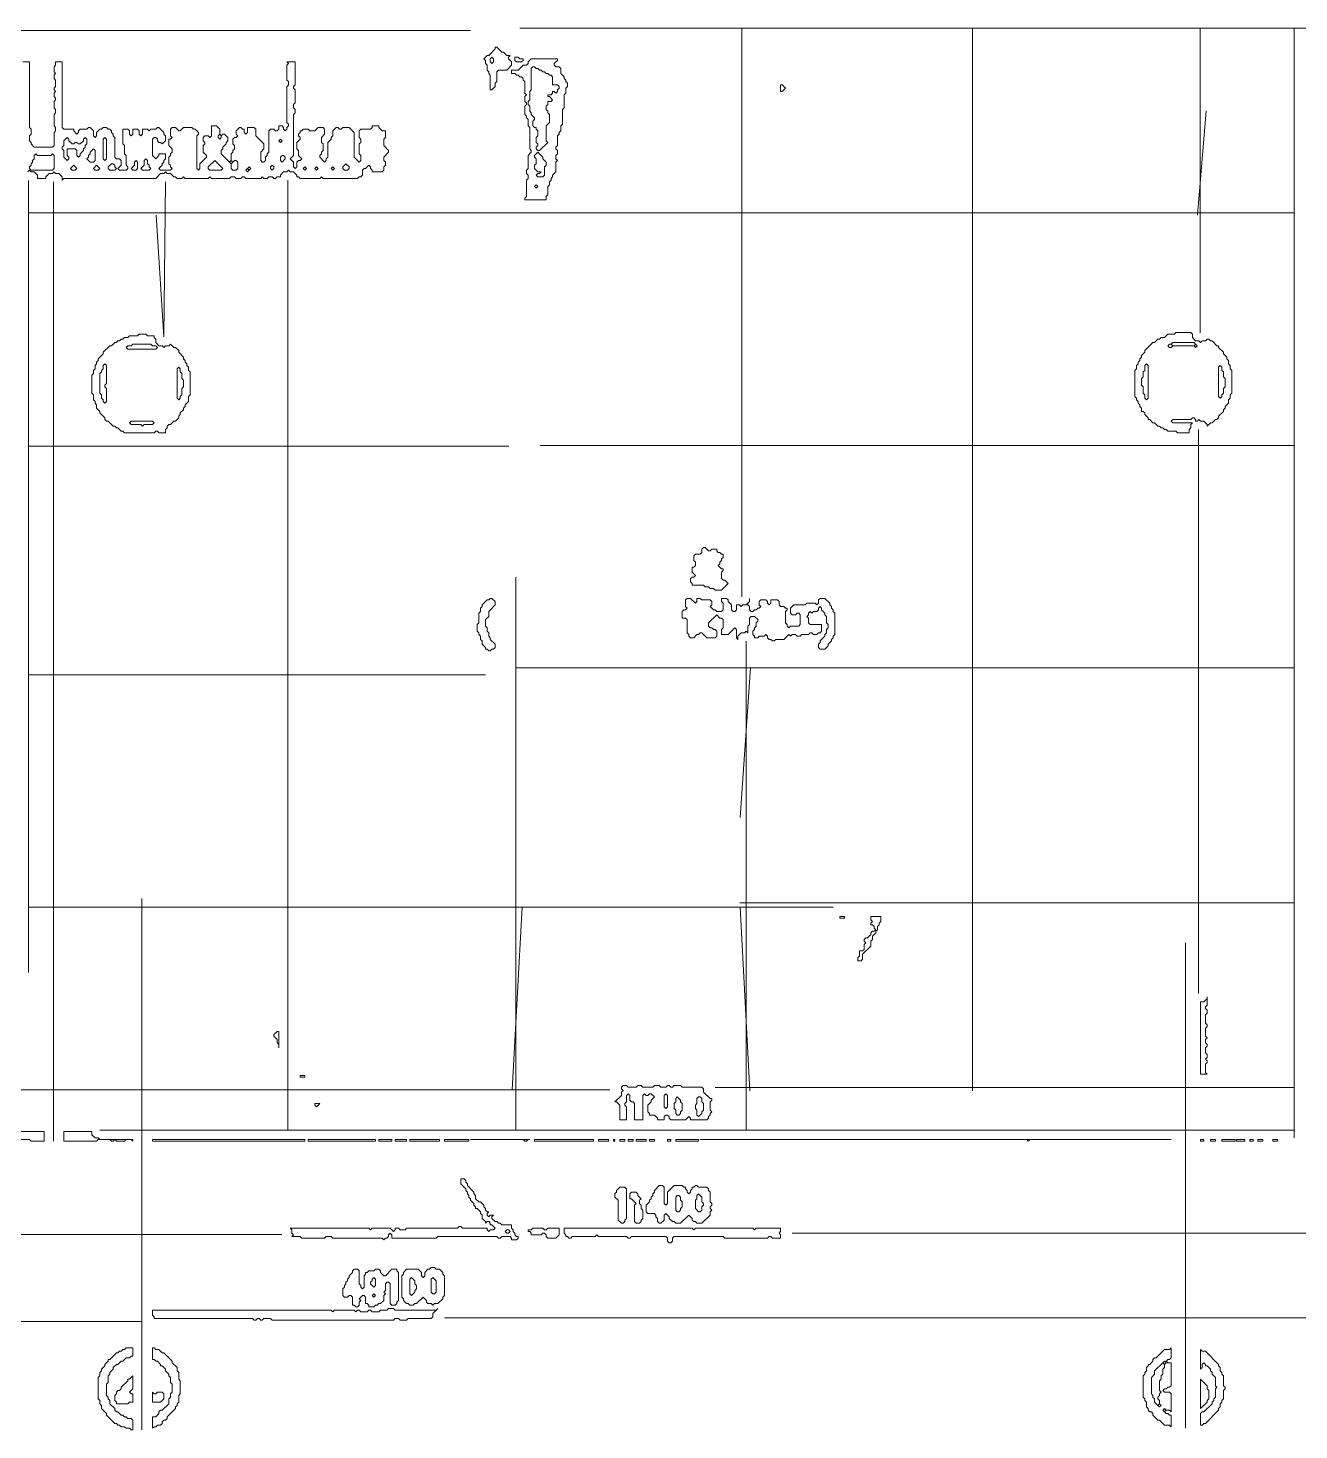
# Model space of a CAD drawing. Header units: millimetres. Extents: x 4 to 412, y 4 to 290.
# Drawn here: x 182.3 to 250.2, y 52.3 to 127.1 of the extents above; entities that cross this region are included whole.
import ezdxf

# ---------------------------------------------------------------- set-up
doc = ezdxf.new("R2010")
doc.units = ezdxf.units.MM
doc.layers.add('TRACE_STRAIGHT', color=5, linetype='Continuous', lineweight=0)
doc.layers.add('TRACE_TEXT_SYMBOL', color=6, linetype='Continuous', lineweight=0)

msp = doc.modelspace()

# ---------------------------------------------------------------- linework, layer by layer
at = {"layer": 'TRACE_STRAIGHT', "color": 5}
for p, q in [((155.357, 127.005), (205.975, 127.005)), ((208.596, 127.131), (272.794, 127.131)), ((220.46, 127.131), (220.46, 96.769)), ((232.763, 127.131), (232.763, 70.386)), ((244.925, 127.131), (244.925, 110.849)), ((249.935, 127.131), (249.935, 67.87)), ((244.788, 117.138), (245.253, 122.719)), ((196.22, 119.013), (196.22, 68.288)), ((182.374, 118.986), (182.374, 76.713)), ((183.702, 118.926), (183.702, 67.695)), ((189.603, 110.65), (189.681, 118.925)), ((182.374, 117.266), (249.935, 117.266)), ((189.189, 117.138), (189.603, 110.65)), ((244.827, 105.702), (244.827, 75.577)), ((182.374, 104.811), (208.011, 104.811)), ((209.687, 104.848), (249.935, 104.848)), ((208.386, 97.821), (208.386, 68.288)), ((220.694, 94.403), (220.694, 68.288)), ((208.386, 92.966), (249.935, 92.966)), ((220.369, 84.979), (220.92, 92.966)), ((182.374, 92.603), (206.763, 92.603)), ((182.36, 80.194), (225.327, 80.194)), ((188.418, 80.656), (188.418, 52.282)), ((208.185, 70.437), (208.723, 80.194)), ((220.353, 80.423), (249.935, 80.423)), ((220.365, 80.194), (220.877, 70.386)), ((244.15, 78.292), (244.15, 52.37)), ((181.191, 70.437), (213.413, 70.437)), ((219.023, 70.573), (249.935, 70.573)), ((186.183, 68.288), (249.935, 68.288)), ((148.263, 62.719), (195.893, 62.719)), ((223.14, 62.792), (295.796, 62.792)), ((81.231, 58.073), (188.418, 58.073)), ((204.574, 58.263), (322.711, 58.263))]:
    msp.add_line(p, q, dxfattribs=at)
at = {"layer": 'TRACE_TEXT_SYMBOL', "color": 6}
for points in [[(207.288, 126.107), (207.288, 126.019), (206.938, 125.669), (206.851, 125.669), (206.675, 125.494), (206.763, 125.406), (206.763, 125.231), (206.851, 125.144), (206.851, 124.881), (206.938, 124.793), (206.938, 124.706), (207.026, 124.618), (207.026, 123.83), (207.113, 123.83), (207.288, 124.005), (207.288, 124.18), (207.376, 124.268), (207.376, 124.793), (207.464, 124.881), (207.901, 124.881), (208.164, 125.144), (208.164, 125.319), (207.989, 125.494), (207.989, 125.582), (208.077, 125.669), (207.901, 125.669), (207.726, 125.844), (207.639, 125.844), (207.376, 126.107)], [(207.026, 125.494), (207.113, 125.582), (207.201, 125.494), (207.201, 125.319), (207.113, 125.231), (207.026, 125.319)], [(208.339, 125.582), (208.339, 125.406), (208.427, 125.319), (208.69, 125.319), (208.777, 125.406), (208.777, 125.494), (208.602, 125.494), (208.514, 125.582)], [(222.526, 124.093), (222.526, 123.743), (222.614, 123.743), (222.789, 123.918), (222.614, 124.093)], [(184.432, 121.29), (184.519, 121.203), (184.519, 121.115), (184.694, 120.94), (184.782, 120.94), (184.869, 121.028), (184.957, 121.028), (185.045, 120.94), (185.132, 120.94), (185.307, 121.115), (185.307, 121.203), (185.395, 121.29), (185.482, 121.203), (185.482, 120.94), (185.395, 120.853), (185.395, 120.765), (185.307, 120.677), (185.307, 120.59), (185.132, 120.415), (185.132, 120.327), (185.045, 120.24), (184.957, 120.327), (184.957, 120.59), (184.869, 120.677), (184.432, 120.677), (184.432, 120.327), (184.519, 120.24), (184.519, 120.152), (184.432, 120.064), (184.256, 120.24), (184.256, 120.59), (184.169, 120.677), (184.169, 120.765), (184.256, 120.853), (184.256, 121.115)], [(186.358, 121.203), (186.446, 121.29), (186.533, 121.203), (186.533, 120.152), (186.446, 120.064), (186.358, 120.152)], [(192.488, 121.378), (192.576, 121.466), (192.664, 121.378), (192.664, 121.29), (192.576, 121.203), (192.488, 121.29)], [(185.833, 120.677), (185.92, 120.59), (185.92, 120.064), (185.833, 119.977), (185.658, 119.977), (185.482, 120.152), (185.57, 120.24), (185.57, 120.327), (185.658, 120.415), (185.658, 120.502)], [(195.729, 121.115), (195.816, 121.203), (195.904, 121.115), (195.816, 121.028)], [(182.68, 120.327), (182.768, 120.415), (182.855, 120.327), (183.556, 120.327), (183.643, 120.415), (183.731, 120.327), (183.731, 119.627), (183.643, 119.539), (182.505, 119.539), (182.417, 119.627), (182.417, 119.714), (182.505, 119.802), (182.505, 119.889), (182.592, 119.977), (182.592, 120.064), (182.68, 120.152)], [(184.782, 119.802), (184.957, 119.627), (184.869, 119.539), (184.694, 119.539), (184.607, 119.627)], [(186.008, 119.802), (186.183, 119.627), (186.095, 119.539), (185.92, 119.539), (185.833, 119.627)], [(186.796, 119.889), (186.884, 119.889), (186.971, 119.802), (186.971, 119.714), (187.059, 119.627), (186.971, 119.539), (186.708, 119.539), (186.621, 119.627), (186.621, 119.714)], [(188.022, 119.977), (188.11, 120.064), (188.197, 119.977), (188.197, 119.627), (188.11, 119.539), (187.934, 119.539), (187.847, 119.627), (188.022, 119.802)], [(188.548, 120.064), (188.635, 120.152), (188.723, 120.064), (188.723, 119.889), (188.81, 119.802), (188.81, 119.714), (188.898, 119.627), (188.81, 119.539), (188.46, 119.539), (188.372, 119.627), (188.548, 119.802)], [(192.313, 120.064), (192.751, 119.627), (192.664, 119.539), (192.05, 119.539), (191.963, 119.627), (191.963, 119.714)], [(193.101, 119.977), (193.189, 120.064), (193.277, 119.977), (193.189, 119.889)], [(193.364, 120.064), (193.452, 120.064), (193.539, 119.977), (193.539, 119.627), (193.452, 119.539), (193.277, 119.539), (193.189, 119.627), (193.189, 119.889)], [(195.291, 119.714), (195.378, 119.802), (195.466, 119.714), (195.466, 119.627), (195.378, 119.539), (195.291, 119.627)], [(195.816, 120.24), (195.904, 120.327), (195.991, 120.327), (196.079, 120.24), (196.079, 120.152), (195.904, 119.977), (195.816, 120.064)], [(199.319, 119.889), (199.494, 119.714), (199.494, 119.627), (199.407, 119.539), (199.232, 119.539), (199.144, 119.627), (199.144, 119.714)], [(209.565, 120.502), (209.828, 120.24), (209.828, 120.152), (210.003, 119.977), (210.003, 119.802), (209.916, 119.714), (209.916, 119.276), (209.828, 119.189), (209.565, 119.189), (209.478, 119.276), (209.565, 119.364), (209.653, 119.364), (209.74, 119.451), (209.565, 119.451), (209.39, 119.627), (209.39, 119.802), (209.478, 119.889), (209.478, 120.152), (209.39, 120.24), (209.39, 120.327)], [(193.977, 119.539), (194.065, 119.627), (194.152, 119.539), (194.065, 119.451)], [(194.065, 119.627), (194.152, 119.714), (194.24, 119.627), (194.152, 119.539)], [(197.042, 119.627), (197.13, 119.714), (197.217, 119.627), (197.13, 119.539)], [(197.655, 119.627), (197.743, 119.714), (197.83, 119.627), (197.743, 119.539)], [(198.531, 119.627), (198.619, 119.714), (198.706, 119.627), (198.619, 119.539)], [(209.39, 118.663), (209.478, 118.751), (209.565, 118.663), (209.478, 118.576)], [(187.847, 110.168), (187.934, 110.256), (188.898, 110.256), (188.985, 110.168), (189.161, 110.168), (189.248, 110.081), (189.161, 109.993), (187.672, 109.993), (187.584, 110.081), (187.672, 110.168)], [(243.194, 110.168), (243.281, 110.256), (243.369, 110.256), (243.457, 110.168), (243.369, 110.081), (243.281, 110.081)], [(243.369, 110.256), (243.457, 110.344), (244.595, 110.344), (244.683, 110.256), (244.595, 110.168), (243.457, 110.168)], [(244.595, 110.168), (244.683, 110.256), (244.77, 110.168), (244.683, 110.081)], [(186.358, 109.118), (186.446, 109.205), (186.533, 109.118), (186.533, 108.154), (186.446, 108.067), (186.446, 107.979), (186.533, 107.892), (186.533, 107.191), (186.446, 107.103), (186.358, 107.191), (186.358, 107.279), (186.271, 107.366), (186.271, 107.541), (186.183, 107.629), (186.183, 108.68), (186.271, 108.767), (186.271, 108.855), (186.358, 108.942)], [(190.299, 108.942), (190.387, 109.03), (190.474, 108.942), (190.474, 108.767), (190.562, 108.68), (190.562, 108.417), (190.649, 108.329), (190.649, 107.979), (190.562, 107.892), (190.562, 107.541), (190.474, 107.454), (190.474, 107.366), (190.387, 107.279), (190.299, 107.366)], [(241.968, 109.118), (242.055, 109.205), (242.143, 109.118), (242.143, 107.366), (242.055, 107.279), (241.968, 107.366), (241.968, 107.541), (241.88, 107.629), (241.88, 107.979), (241.793, 108.067), (241.793, 108.417), (241.88, 108.505), (241.88, 108.767), (241.968, 108.855)], [(245.909, 109.03), (245.996, 109.118), (246.084, 109.03), (246.084, 108.855), (246.171, 108.767), (246.171, 108.505), (246.259, 108.417), (246.259, 107.979), (246.171, 107.892), (246.171, 107.629), (246.084, 107.541), (246.084, 107.454), (245.996, 107.366), (245.909, 107.454)], [(187.759, 106.052), (187.847, 106.14), (188.985, 106.14), (189.073, 106.052), (188.985, 105.965), (188.548, 105.965), (188.46, 105.877), (188.372, 105.965), (187.847, 105.965)], [(218.41, 99.397), (218.323, 99.309), (218.323, 99.134), (218.235, 99.047), (217.972, 99.047), (217.885, 98.959), (217.885, 98.696), (217.972, 98.609), (217.972, 98.434), (217.885, 98.346), (217.797, 98.346), (217.797, 98.083), (217.972, 97.908), (217.885, 97.821), (217.797, 97.821), (217.71, 97.733), (217.71, 97.558), (217.797, 97.47), (217.797, 97.383), (218.41, 97.383), (218.498, 97.295), (218.673, 97.295), (218.761, 97.207), (218.936, 97.207), (219.023, 97.12), (219.374, 97.12), (219.724, 97.47), (219.549, 97.645), (219.461, 97.645), (219.374, 97.733), (219.374, 98.083), (219.461, 98.171), (219.461, 98.258), (219.374, 98.258), (219.199, 98.434), (219.286, 98.521), (219.286, 98.609), (219.374, 98.696), (219.374, 98.784), (219.461, 98.871), (219.461, 99.047), (219.374, 99.047), (219.286, 99.134), (219.199, 99.134), (219.111, 99.222), (219.111, 99.309), (218.848, 99.309), (218.761, 99.222), (218.673, 99.222), (218.498, 99.397)], [(207.026, 96.682), (206.938, 96.594), (206.851, 96.594), (206.588, 96.332), (206.588, 96.244), (206.5, 96.157), (206.5, 95.981), (206.413, 95.894), (206.413, 95.368), (206.325, 95.281), (206.325, 94.931), (206.413, 94.843), (206.413, 94.755), (206.5, 94.668), (206.5, 94.493), (206.588, 94.405), (206.588, 94.23), (206.763, 94.055), (206.763, 93.967), (206.851, 93.967), (206.938, 93.88), (207.026, 93.88), (207.113, 93.967), (207.201, 93.967), (207.288, 94.055), (207.288, 94.23), (207.026, 94.493), (207.026, 94.58), (206.938, 94.668), (206.938, 94.843), (206.851, 94.931), (206.851, 95.106), (206.763, 95.193), (206.763, 95.544), (206.938, 95.719), (206.938, 95.981), (207.288, 96.332), (207.288, 96.507), (207.113, 96.682)], [(225.679, 79.693), (225.942, 79.693), (225.942, 79.605), (225.679, 79.605)], [(227.343, 79.693), (227.343, 79.517), (227.431, 79.43), (227.343, 79.342), (227.343, 79.255), (227.431, 79.255), (227.518, 79.167), (227.518, 79.08), (227.606, 78.992), (227.518, 78.904), (227.431, 78.904), (227.343, 78.817), (227.343, 78.729), (227.168, 78.554), (227.08, 78.554), (226.993, 78.467), (226.993, 78.379), (227.08, 78.291), (226.993, 78.204), (226.993, 77.941), (226.905, 77.854), (226.73, 77.854), (226.73, 77.591), (226.642, 77.503), (226.642, 77.328), (226.817, 77.328), (226.905, 77.416), (226.905, 77.678), (227.343, 78.116), (227.343, 78.379), (227.431, 78.467), (227.431, 78.642), (227.606, 78.817), (227.606, 78.904), (227.693, 78.992), (227.693, 79.167), (227.781, 79.255), (227.781, 79.342), (227.868, 79.43), (227.868, 79.693)], [(245.296, 75.401), (245.296, 75.314), (245.121, 75.139), (244.945, 75.139), (244.945, 71.285), (245.296, 71.285), (245.208, 71.373), (245.208, 71.811), (245.296, 71.899), (245.296, 71.986), (245.208, 72.074), (245.296, 72.161), (245.296, 72.336), (245.208, 72.424), (245.208, 72.687), (245.296, 72.774), (245.296, 72.862), (245.208, 72.949), (245.208, 73.125), (245.296, 73.212), (245.208, 73.3), (245.208, 73.738), (245.296, 73.825), (245.296, 73.913), (245.208, 74), (245.208, 74.438), (245.296, 74.526), (245.296, 74.701), (245.208, 74.788), (245.208, 74.876), (245.296, 74.964)], [(195.641, 73.562), (195.466, 73.387), (195.466, 73.3), (195.641, 73.125), (195.641, 72.949), (195.729, 72.862), (195.729, 72.687), (195.729, 73.562)], [(196.867, 71.198), (196.867, 71.11), (197.13, 71.11), (197.13, 71.198)], [(197.655, 69.709), (197.655, 69.622), (197.743, 69.534), (197.918, 69.709)], [(216.309, 70.147), (216.396, 70.235), (216.484, 70.147), (216.484, 69.534), (216.396, 69.446), (216.309, 69.534)], [(216.922, 69.972), (217.009, 70.059), (217.184, 69.884), (217.184, 69.797), (217.272, 69.709), (217.272, 69.359), (217.184, 69.271), (217.184, 69.184), (217.097, 69.096), (217.009, 69.096), (216.922, 69.184), (216.922, 69.359), (216.834, 69.446), (216.834, 69.709), (216.922, 69.797)], [(218.06, 69.972), (218.148, 70.059), (218.235, 70.059), (218.323, 69.972), (218.323, 69.797), (218.41, 69.709), (218.41, 69.359), (218.323, 69.271), (218.323, 69.184), (218.148, 69.009), (218.06, 69.096), (218.06, 69.359), (217.972, 69.446), (217.972, 69.622), (218.06, 69.709)], [(184.256, 68.22), (184.256, 67.695), (186.008, 67.695), (186.095, 67.783), (186.708, 67.783), (186.796, 67.695), (186.884, 67.695), (186.971, 67.783), (187.059, 67.695), (187.497, 67.695), (187.584, 67.783), (187.847, 67.783), (187.934, 67.695), (187.934, 67.783), (186.183, 67.783), (186.095, 67.87), (185.92, 67.87), (185.745, 68.045), (185.745, 68.22)], [(188.985, 67.783), (197.13, 67.783), (197.13, 67.695), (188.985, 67.695)], [(197.305, 67.783), (200.895, 67.783), (200.895, 67.695), (197.305, 67.695)], [(201.071, 67.783), (201.771, 67.783), (201.771, 67.695), (201.071, 67.695)], [(201.946, 67.783), (202.559, 67.783), (202.559, 67.695), (201.946, 67.695)], [(202.735, 67.783), (204.311, 67.783), (204.311, 67.695), (202.735, 67.695)], [(204.574, 67.783), (205.887, 67.783), (205.887, 67.695), (204.574, 67.695)], [(205.975, 67.783), (208.777, 67.783), (208.865, 67.695), (208.952, 67.695), (209.04, 67.783), (209.127, 67.783)], [(209.39, 67.783), (212.543, 67.783), (212.543, 67.695), (209.39, 67.695)], [(212.806, 67.783), (213.331, 67.783), (213.331, 67.695), (212.806, 67.695)], [(213.594, 67.783), (213.681, 67.783), (213.681, 67.695), (213.594, 67.695)], [(213.944, 67.783), (214.207, 67.783), (214.207, 67.695), (213.944, 67.695)], [(214.382, 67.783), (214.645, 67.783), (214.645, 67.695), (214.382, 67.695)], [(214.82, 67.783), (215.345, 67.783), (215.345, 67.695), (214.82, 67.695)], [(215.52, 67.783), (215.783, 67.783), (215.783, 67.695), (215.52, 67.695)], [(216.484, 67.783), (216.659, 67.783), (216.659, 67.695), (216.484, 67.695)], [(216.922, 67.783), (218.148, 67.783), (218.148, 67.695), (216.922, 67.695)], [(218.235, 67.783), (235.662, 67.783), (235.75, 67.695), (235.838, 67.783), (243.369, 67.783)], [(244.945, 67.783), (245.121, 67.783), (245.121, 67.695), (244.945, 67.695)], [(245.471, 67.783), (245.734, 67.783), (245.734, 67.695), (245.471, 67.695)], [(246.084, 67.783), (246.784, 67.783), (246.784, 67.695), (246.084, 67.695)], [(246.872, 67.783), (247.31, 67.783), (247.31, 67.695), (246.872, 67.695)], [(247.573, 67.783), (247.748, 67.783), (247.748, 67.695), (247.573, 67.695)], [(248.01, 67.783), (248.273, 67.783), (248.273, 67.695), (248.01, 67.695)], [(248.799, 67.783), (249.061, 67.783), (249.061, 67.695), (248.799, 67.695)], [(213.944, 65.243), (213.769, 65.068), (213.769, 64.98), (213.681, 64.893), (213.681, 64.717), (213.856, 64.542), (213.856, 63.491), (214.032, 63.316), (214.119, 63.316), (214.207, 63.404), (214.207, 63.491), (214.294, 63.579), (214.294, 65.155), (214.207, 65.243)], [(214.557, 64.98), (214.47, 64.893), (214.47, 64.63), (214.557, 64.63), (214.82, 64.367), (214.732, 64.28), (214.732, 63.404), (214.82, 63.316), (214.995, 63.316), (215.083, 63.404), (215.083, 63.491), (215.17, 63.579), (215.17, 64.017), (215.083, 64.104), (215.083, 64.28), (214.995, 64.367), (214.995, 64.542), (215.083, 64.63), (214.907, 64.805), (214.907, 64.893), (214.82, 64.98)], [(216.922, 64.717), (217.009, 64.805), (217.097, 64.805), (217.184, 64.717), (217.184, 64.542), (217.272, 64.455), (217.272, 64.192), (217.184, 64.104), (217.184, 64.017), (217.097, 63.929), (217.009, 63.929), (216.922, 64.017)], [(218.06, 64.805), (218.148, 64.893), (218.323, 64.717), (218.323, 64.455), (218.41, 64.367), (218.41, 64.28), (218.323, 64.192), (218.323, 64.017), (218.235, 63.929), (218.148, 63.929), (217.972, 64.104), (217.972, 64.542), (218.06, 64.63)], [(207.814, 62.878), (207.901, 62.966), (207.989, 62.966), (208.077, 62.878), (207.989, 62.791), (207.901, 62.791)], [(209.303, 63.054), (209.215, 62.966), (209.04, 62.966), (209.04, 62.878), (209.127, 62.878), (209.215, 62.791), (209.215, 62.703), (209.74, 62.703), (209.828, 62.791), (209.916, 62.791), (210.003, 62.703), (210.003, 62.616), (210.091, 62.528), (210.529, 62.528), (210.704, 62.703), (210.704, 63.054), (210.091, 63.054), (210.003, 62.966), (209.916, 62.966), (209.828, 63.054)], [(210.967, 63.054), (210.967, 62.791), (211.054, 62.703), (211.054, 62.616), (211.142, 62.616), (211.229, 62.528), (211.317, 62.528), (211.404, 62.616), (212.63, 62.616), (212.718, 62.703), (212.806, 62.616), (214.294, 62.616), (214.382, 62.528), (214.47, 62.528), (214.557, 62.616), (216.396, 62.616), (216.484, 62.528), (216.484, 62.353), (216.571, 62.265), (216.659, 62.265), (216.746, 62.353), (216.746, 62.528), (216.834, 62.616), (219.461, 62.616), (219.549, 62.528), (221.826, 62.528), (221.913, 62.616), (222.001, 62.616), (222.088, 62.528), (222.526, 62.528), (222.526, 62.703), (222.439, 62.791), (222.526, 62.878), (222.526, 63.054), (221.213, 63.054), (221.125, 62.966), (221.038, 63.054), (217.972, 63.054), (217.885, 62.966), (217.797, 63.054)], [(203.873, 60.952), (203.785, 60.864), (203.698, 60.864), (203.523, 60.689), (203.523, 60.514), (203.435, 60.426), (203.348, 60.514), (203.348, 60.689), (203.172, 60.864), (202.559, 60.864), (202.384, 60.689), (202.384, 60.601), (202.297, 60.514), (202.297, 59.375), (202.384, 59.288), (202.384, 59.2), (202.559, 59.025), (202.647, 59.025), (202.735, 58.938), (202.91, 58.938), (202.997, 59.025), (203.085, 59.025), (203.435, 59.375), (203.61, 59.2), (203.61, 59.113), (203.698, 59.025), (203.873, 59.025), (203.961, 58.938), (204.048, 59.025), (204.223, 59.025), (204.486, 59.288), (204.486, 59.375), (204.574, 59.463), (204.574, 60.514), (204.486, 60.601), (204.486, 60.689), (204.311, 60.864), (204.136, 60.864), (204.048, 60.952)], [(200.72, 60.339), (200.808, 60.426), (200.895, 60.339), (200.895, 59.988), (200.808, 59.901), (200.633, 60.076), (200.633, 60.164), (200.72, 60.251)], [(202.735, 60.339), (202.822, 60.426), (202.997, 60.251), (202.997, 60.076), (203.085, 59.988), (203.085, 59.813), (202.997, 59.726), (202.997, 59.638), (202.822, 59.463), (202.735, 59.551)], [(203.873, 60.339), (203.961, 60.426), (204.136, 60.251), (204.136, 59.638), (204.048, 59.551), (203.961, 59.551), (203.873, 59.638)], [(200.72, 59.463), (200.808, 59.551), (200.895, 59.463), (200.808, 59.375)], [(201.596, 58.762), (201.509, 58.675), (201.158, 58.675), (201.071, 58.587), (200.72, 58.587), (200.633, 58.675), (200.545, 58.675), (200.458, 58.587), (200.107, 58.587), (200.02, 58.675), (199.932, 58.675), (199.845, 58.587), (199.757, 58.675), (198.706, 58.675), (198.619, 58.587), (198.531, 58.675), (188.985, 58.675), (188.985, 58.412), (189.073, 58.324), (189.073, 58.237), (194.327, 58.237), (194.415, 58.149), (194.503, 58.149), (194.59, 58.237), (194.678, 58.237), (194.765, 58.149), (194.853, 58.149), (194.94, 58.237), (195.291, 58.237), (195.378, 58.149), (201.859, 58.149), (201.946, 58.237), (202.122, 58.237), (202.209, 58.149), (202.559, 58.149), (202.647, 58.237), (203.873, 58.237), (203.961, 58.324), (203.961, 58.5), (204.223, 58.762), (204.136, 58.675), (201.946, 58.675), (201.859, 58.762)], [(188.985, 56.661), (188.985, 56.048), (189.073, 56.048), (189.161, 55.96), (189.248, 55.96), (189.423, 55.785), (189.423, 55.697), (189.511, 55.697), (189.686, 55.522), (189.686, 55.435), (189.861, 55.259), (189.861, 55.172), (189.949, 55.084), (189.949, 54.822), (190.036, 54.734), (190.036, 54.296), (189.949, 54.209), (189.949, 54.033), (189.861, 53.946), (189.861, 53.683), (189.511, 53.333), (189.423, 53.333), (189.336, 53.245), (189.336, 53.158), (189.161, 52.982), (188.985, 52.982), (188.985, 52.369), (189.073, 52.457), (189.161, 52.457), (189.248, 52.545), (189.423, 52.545), (189.511, 52.632), (189.511, 52.72), (189.598, 52.807), (189.686, 52.807), (189.774, 52.895), (189.774, 52.982), (190.211, 53.42), (190.211, 53.508), (190.299, 53.595), (190.299, 53.683), (190.387, 53.771), (190.387, 54.121), (190.474, 54.209), (190.474, 54.909), (190.387, 54.997), (190.387, 55.347), (190.299, 55.435), (190.299, 55.61), (190.036, 55.872), (190.036, 55.96), (189.598, 56.398), (189.511, 56.398), (189.336, 56.573), (189.161, 56.573), (189.073, 56.661)], [(243.369, 56.661), (243.281, 56.573), (243.019, 56.573), (242.581, 56.135), (242.493, 56.135), (242.406, 56.048), (242.406, 55.96), (242.231, 55.785), (242.143, 55.785), (242.143, 55.697), (242.055, 55.61), (242.055, 55.435), (241.968, 55.347), (241.968, 55.259), (241.88, 55.172), (241.88, 54.033), (241.968, 53.946), (241.968, 53.858), (242.055, 53.771), (242.055, 53.508), (242.143, 53.42), (242.143, 53.333), (242.231, 53.245), (242.318, 53.245), (242.406, 53.158), (242.406, 53.07), (242.668, 52.807), (242.756, 52.807), (243.019, 52.545), (243.281, 52.545), (243.369, 52.457), (243.369, 53.07), (243.281, 53.07), (243.194, 53.158), (243.106, 53.158), (243.019, 53.245), (243.106, 53.333), (243.281, 53.333), (243.369, 53.245), (243.369, 54.209), (243.281, 54.296), (243.019, 54.296), (242.931, 54.384), (243.019, 54.471), (243.106, 54.471), (243.194, 54.559), (243.281, 54.559), (243.369, 54.646), (243.369, 55.872), (243.194, 55.872), (243.106, 55.96), (243.194, 56.048), (243.281, 56.048), (243.369, 56.135)], [(244.945, 56.573), (244.945, 55.522), (245.033, 55.61), (245.033, 55.785), (245.121, 55.872), (245.208, 55.785), (245.208, 55.697), (245.296, 55.697), (245.471, 55.522), (245.471, 55.435), (245.558, 55.347), (245.558, 55.259), (245.734, 55.084), (245.734, 54.646), (245.821, 54.559), (245.734, 54.471), (245.734, 54.033), (245.646, 53.946), (245.646, 53.858), (245.558, 53.771), (245.558, 53.683), (245.121, 53.245), (245.033, 53.245), (244.945, 53.158), (244.945, 52.545), (245.033, 52.545), (245.121, 52.632), (245.208, 52.632), (245.909, 53.333), (245.909, 53.42), (245.996, 53.508), (245.996, 53.683), (246.084, 53.771), (246.084, 53.858), (246.171, 53.946), (246.171, 54.384), (246.259, 54.471), (246.259, 54.559), (246.171, 54.646), (246.171, 55.172), (246.084, 55.259), (246.084, 55.347), (245.996, 55.435), (245.996, 55.61), (245.909, 55.697), (245.909, 55.785), (245.208, 56.485), (245.033, 56.485)], [(242.931, 55.872), (243.019, 55.785), (243.019, 55.61), (242.931, 55.522), (242.931, 55.259), (242.844, 55.172), (242.844, 54.997), (242.756, 54.909), (242.756, 54.384), (242.844, 54.296), (242.756, 54.209), (242.756, 54.121), (242.668, 54.033), (242.668, 53.946), (242.756, 53.858), (242.756, 53.683), (242.668, 53.595), (242.493, 53.771), (242.493, 53.946), (242.406, 54.033), (242.406, 54.121), (242.318, 54.209), (242.318, 55.084), (242.493, 55.259), (242.493, 55.435)], [(242.931, 55.872), (243.019, 55.96), (243.106, 55.872), (243.019, 55.785)], [(187.934, 55.172), (187.759, 54.997), (187.672, 54.997), (187.672, 54.909), (187.321, 54.559), (187.321, 54.471), (187.234, 54.384), (187.146, 54.384), (187.059, 54.296), (187.059, 54.209), (186.971, 54.121), (186.971, 53.858), (187.059, 53.771), (187.059, 53.683), (187.672, 53.683), (187.759, 53.771), (187.934, 53.771), (187.934, 54.209), (187.847, 54.209), (187.759, 54.296), (187.934, 54.471)], [(244.945, 54.997), (244.945, 53.42), (245.296, 53.771), (245.296, 53.858), (245.383, 53.946), (245.383, 54.384), (245.296, 54.471), (245.296, 54.646)], [(188.985, 54.296), (188.985, 53.771), (189.423, 53.771), (189.598, 53.946), (189.598, 54.209), (189.511, 54.296), (189.248, 54.296), (189.161, 54.209), (189.073, 54.209)], [(242.668, 53.595), (242.756, 53.683), (242.844, 53.595), (242.756, 53.508)], [(242.931, 53.333), (243.019, 53.42), (243.106, 53.333), (243.019, 53.245)]]:
    msp.add_lwpolyline(points, close=True, dxfattribs=at)
for points in [[(184.957, 121.466), (184.782, 121.641), (184.782, 121.728), (184.256, 121.728), (184.169, 121.816), (184.169, 125.319), (183.818, 125.319), (183.818, 125.144), (183.731, 125.056), (183.731, 124.793), (183.818, 124.706), (183.731, 124.618), (183.731, 124.443), (183.818, 124.356), (183.818, 124.005), (183.731, 123.918), (183.731, 123.83), (183.818, 123.743), (183.731, 123.655), (183.731, 123.48), (183.818, 123.392), (183.818, 123.305), (183.731, 123.217), (183.731, 122.867), (183.818, 122.779), (183.818, 122.604), (183.731, 122.516), (183.731, 121.903), (183.818, 121.816), (183.818, 121.641), (183.731, 121.553), (183.731, 120.853), (183.643, 120.765), (182.68, 120.765), (182.505, 120.94), (182.505, 121.028), (182.417, 121.115), (182.417, 121.378), (182.505, 121.466), (182.505, 121.728), (182.417, 121.816), (182.417, 125.319), (182.067, 125.319)], [(198.531, 121.29), (198.531, 121.203), (198.356, 121.028), (198.356, 120.24), (198.268, 120.152), (198.268, 120.064), (198.181, 119.977), (197.918, 120.24), (197.918, 120.327), (198.006, 120.415), (198.006, 120.502), (198.093, 120.59), (198.093, 120.94), (198.006, 121.028), (198.006, 121.29), (198.181, 121.466), (198.181, 121.728), (198.093, 121.816), (197.83, 121.816), (197.655, 121.641), (197.393, 121.641), (197.305, 121.728), (197.042, 121.728), (196.955, 121.641), (196.867, 121.641), (196.867, 121.553), (196.779, 121.466), (196.779, 121.378), (196.867, 121.29), (196.867, 121.203), (196.692, 121.028), (196.692, 120.677), (196.779, 120.59), (196.779, 120.327), (196.955, 120.152), (196.867, 120.064), (196.779, 120.064), (196.692, 119.977), (196.692, 119.714), (196.604, 119.627), (196.517, 119.714), (196.517, 119.977), (196.342, 120.152), (196.517, 120.327), (196.517, 122.516), (196.604, 122.604), (196.604, 122.779), (196.517, 122.867), (196.517, 123.042), (196.604, 123.129), (196.604, 123.83), (196.517, 123.918), (196.517, 124.005), (196.604, 124.093), (196.604, 125.319), (196.166, 125.319), (196.254, 125.231), (196.166, 125.144), (196.166, 124.356), (196.254, 124.268), (196.254, 124.093), (196.166, 124.005), (196.166, 122.079), (196.254, 121.991)], [(209.215, 125.494), (209.04, 125.319), (209.04, 125.231), (208.952, 125.144), (208.777, 125.144), (208.514, 124.881), (208.164, 124.881), (208.164, 124.706), (208.339, 124.706), (208.427, 124.618), (208.514, 124.618), (208.602, 124.531), (208.69, 124.531), (208.777, 124.443), (208.777, 124.356), (208.865, 124.268), (208.865, 123.655), (208.952, 123.567), (208.865, 123.48), (208.865, 123.217), (208.952, 123.129), (208.952, 123.042), (208.865, 122.954), (208.865, 122.516), (208.952, 122.429), (208.952, 122.341), (209.04, 122.254), (209.04, 121.903), (209.127, 121.816), (209.127, 120.677), (209.215, 120.59), (209.215, 120.502), (209.04, 120.327), (209.04, 119.627), (208.952, 119.539), (208.952, 119.364), (209.04, 119.276), (209.04, 119.101), (208.952, 119.013), (208.952, 118.138), (208.865, 118.05), (208.865, 117.963), (210.003, 117.963), (210.003, 118.138), (210.091, 118.225), (210.091, 118.663), (210.178, 118.751), (210.178, 118.926), (210.266, 119.013), (210.266, 119.101), (210.354, 119.189), (210.354, 119.276), (210.529, 119.451), (210.529, 119.977), (210.616, 120.064), (210.529, 120.152), (210.529, 120.327), (210.616, 120.415), (210.616, 120.59), (210.529, 120.677), (210.529, 120.765), (210.616, 120.853), (210.616, 121.378), (210.704, 121.466)], [(209.215, 124.969), (209.303, 125.056), (209.39, 125.056), (209.478, 124.969), (209.565, 124.969), (209.653, 124.881), (209.74, 124.881), (209.828, 124.793), (209.916, 124.793), (210.003, 124.706), (210.091, 124.706), (210.178, 124.618), (210.266, 124.618), (210.354, 124.531), (210.354, 124.093), (210.616, 124.093), (210.704, 124.005), (210.704, 123.918), (210.616, 123.83), (210.616, 123.743), (210.529, 123.655), (210.441, 123.743), (210.354, 123.743), (210.354, 123.655), (210.266, 123.567), (210.091, 123.567), (210.091, 123.48), (210.178, 123.48), (210.354, 123.305), (210.266, 123.217), (210.091, 123.217), (210.091, 123.042), (210.003, 122.954), (210.003, 122.779), (210.091, 122.692), (210.091, 122.604), (210.178, 122.516), (210.178, 122.079), (210.003, 121.903), (210.003, 121.115), (210.091, 121.028), (209.653, 120.59), (209.565, 120.59), (209.478, 120.677), (209.478, 120.765), (209.565, 120.853), (209.565, 120.94), (209.478, 121.028), (209.478, 121.29), (209.565, 121.378), (209.565, 121.641), (209.478, 121.728), (209.478, 121.816), (209.39, 121.816), (209.303, 121.903), (209.303, 122.166), (209.39, 122.254), (209.39, 122.341), (209.215, 122.516), (209.215, 122.604), (209.127, 122.692), (209.127, 122.954), (209.04, 123.042), (209.04, 123.217)], [(210.704, 121.466), (210.704, 121.553), (210.791, 121.641), (210.791, 121.903), (210.879, 121.991), (210.879, 122.779), (210.967, 122.867), (210.967, 123.567), (211.054, 123.655), (211.054, 123.918), (211.142, 124.005), (211.142, 124.18), (211.054, 124.268), (211.054, 124.356), (210.967, 124.443), (210.967, 124.531), (210.791, 124.706), (210.791, 124.969), (210.704, 125.056), (210.529, 125.056), (210.441, 125.144), (210.441, 125.231), (210.616, 125.406), (210.616, 125.494), (209.215, 125.494)], [(209.04, 123.217), (209.127, 123.305), (209.127, 123.743), (209.215, 123.83), (209.215, 124.969)], [(189.336, 121.028), (189.423, 121.028), (189.511, 120.94), (189.686, 121.115), (189.686, 121.378), (189.598, 121.466), (189.598, 121.553), (189.336, 121.816), (189.248, 121.816), (189.161, 121.728), (188.898, 121.728), (188.81, 121.641), (188.723, 121.728), (188.46, 121.728), (188.46, 121.466), (188.372, 121.378), (188.285, 121.466), (188.285, 121.641), (188.197, 121.728), (187.934, 121.728), (187.934, 121.466), (187.847, 121.378), (187.759, 121.466), (187.759, 121.641), (187.672, 121.728), (187.409, 121.728), (187.409, 120.94), (187.497, 120.853), (187.497, 120.415), (187.584, 120.327), (187.584, 119.802), (187.672, 119.714), (187.672, 119.627), (187.584, 119.539), (187.234, 119.539), (187.146, 119.627), (187.321, 119.802), (187.321, 120.064), (187.234, 120.152), (187.059, 120.152), (186.971, 120.24), (186.971, 121.29), (186.884, 121.378), (186.884, 121.466), (186.796, 121.553), (186.796, 121.641), (186.708, 121.728), (186.621, 121.728), (186.533, 121.816), (186.358, 121.816), (186.271, 121.728), (186.183, 121.728), (186.008, 121.553), (186.008, 121.378), (185.92, 121.29), (185.833, 121.378), (185.833, 121.641), (185.658, 121.816), (185.57, 121.816), (185.482, 121.728), (185.132, 121.728), (185.045, 121.641), (185.045, 121.553), (184.957, 121.466)], [(192.576, 121.728), (192.401, 121.903), (192.138, 121.903), (192.138, 121.378), (192.05, 121.29), (191.963, 121.378), (191.788, 121.378), (191.7, 121.29), (191.7, 121.115), (191.788, 121.028), (191.788, 120.94), (191.7, 120.853), (191.7, 120.502), (191.875, 120.327), (191.875, 120.24), (191.525, 119.889), (191.525, 119.627), (191.437, 119.539), (191.35, 119.627), (191.35, 121.378), (191.437, 121.466), (191.437, 121.553), (191.262, 121.728), (191.175, 121.728), (191.087, 121.816), (190.649, 121.816), (190.474, 121.641), (190.387, 121.641), (190.211, 121.816), (190.036, 121.816), (189.949, 121.728), (189.949, 121.378), (190.036, 121.29), (189.949, 121.203), (189.861, 121.203), (189.861, 120.853), (190.036, 120.677), (190.036, 120.502), (189.949, 120.415), (189.949, 120.327), (189.861, 120.24), (189.861, 119.889), (189.949, 119.802), (189.949, 119.714), (190.036, 119.627), (189.949, 119.539), (189.423, 119.539), (189.336, 119.627), (189.511, 119.802), (189.511, 119.889), (189.598, 119.977), (189.598, 120.064), (189.686, 120.152), (189.686, 120.415), (189.336, 120.415), (189.336, 120.327), (189.161, 120.152), (188.985, 120.327), (188.985, 121.203), (189.073, 121.29), (189.161, 121.29), (189.248, 121.203), (189.248, 121.115), (189.336, 121.028)], [(196.254, 121.991), (196.254, 121.903), (196.166, 121.816), (196.166, 121.728), (196.079, 121.641), (195.991, 121.728), (195.991, 121.816), (195.904, 121.903), (195.729, 121.903), (195.729, 121.728), (195.641, 121.641), (195.553, 121.641), (195.466, 121.728), (195.291, 121.728), (195.203, 121.641), (195.203, 120.502), (195.116, 120.415), (195.116, 120.327), (195.028, 120.24), (195.028, 120.064), (194.94, 119.977), (194.853, 119.977), (194.765, 120.064), (194.765, 120.502), (194.94, 120.677), (194.94, 120.94), (194.503, 121.378), (194.503, 121.728), (194.415, 121.816), (194.065, 121.816), (194.065, 121.553), (193.977, 121.466), (193.89, 121.553), (193.89, 121.728), (193.802, 121.728), (193.714, 121.816), (193.627, 121.816), (193.452, 121.641), (193.452, 121.466), (193.539, 121.378), (193.452, 121.29), (193.364, 121.29), (193.277, 121.203), (193.277, 120.94), (193.364, 120.853), (193.364, 120.677), (193.277, 120.59), (193.277, 120.502), (193.189, 120.415), (193.189, 120.064), (193.101, 119.977), (192.664, 120.415), (192.664, 120.59), (192.751, 120.677), (192.751, 120.765), (192.926, 120.94), (192.926, 121.028), (193.014, 121.115), (193.014, 121.29), (192.839, 121.466), (192.751, 121.466), (192.664, 121.378), (192.576, 121.466), (192.576, 121.728)], [(195.991, 119.451), (196.166, 119.451), (196.254, 119.539), (196.342, 119.451), (196.517, 119.451), (196.692, 119.276), (196.692, 119.189), (196.779, 119.189), (196.867, 119.101), (197.918, 119.101), (198.006, 119.189), (198.093, 119.101), (199.932, 119.101), (200.02, 119.189), (200.107, 119.189), (200.195, 119.276), (200.195, 119.539), (200.282, 119.627), (200.37, 119.627), (200.545, 119.802), (200.633, 119.714), (200.633, 119.627), (200.72, 119.539), (200.72, 119.451), (201.246, 119.451), (201.333, 119.539), (201.333, 119.714), (201.421, 119.802), (201.421, 119.977), (201.333, 120.064), (201.333, 120.24), (201.596, 120.502), (201.596, 120.59), (201.333, 120.853), (201.333, 121.203), (201.421, 121.29), (201.421, 121.641), (201.246, 121.641), (201.071, 121.816), (201.071, 121.903), (200.72, 121.903), (200.72, 121.816), (200.633, 121.728), (200.107, 121.728), (200.02, 121.641), (200.02, 121.29), (200.107, 121.203), (200.107, 121.028), (200.02, 120.94), (200.02, 120.415), (200.107, 120.327), (200.107, 120.064), (200.02, 119.977), (199.757, 120.24), (199.757, 121.553), (199.494, 121.816), (199.144, 121.816), (199.056, 121.728), (198.969, 121.728), (198.881, 121.816), (198.794, 121.816), (198.619, 121.641), (198.619, 121.378), (198.531, 121.29)], [(182.33, 119.451), (182.417, 119.539), (182.505, 119.451), (182.68, 119.451), (182.855, 119.276), (182.855, 119.101), (183.293, 119.101), (183.293, 119.189), (183.468, 119.364), (183.643, 119.364), (183.731, 119.451), (183.818, 119.364), (183.994, 119.364), (184.169, 119.189), (184.169, 119.013), (184.256, 119.101), (189.161, 119.101), (189.423, 119.364), (189.598, 119.364), (189.686, 119.451), (189.774, 119.364), (189.949, 119.364), (190.124, 119.189), (190.211, 119.189), (190.299, 119.101), (190.562, 119.101), (190.649, 119.189), (190.737, 119.101), (191.963, 119.101), (192.05, 119.189), (192.138, 119.101), (193.101, 119.101), (193.189, 119.189), (193.364, 119.189), (193.452, 119.101), (193.714, 119.101), (193.802, 119.189), (193.89, 119.189), (193.977, 119.101), (194.765, 119.101), (194.853, 119.189), (194.94, 119.101), (195.116, 119.101), (195.203, 119.189), (195.378, 119.189), (195.466, 119.101), (195.553, 119.101), (195.641, 119.189), (195.816, 119.189), (195.816, 119.276), (195.991, 119.451)], [(188.285, 110.782), (188.197, 110.694), (187.759, 110.694), (187.672, 110.606), (187.497, 110.606), (187.409, 110.519), (187.321, 110.519), (187.234, 110.431), (187.146, 110.431), (187.059, 110.344), (186.971, 110.344), (186.796, 110.168), (186.708, 110.168), (186.358, 109.818), (186.358, 109.731), (186.095, 109.468), (186.095, 109.38), (186.008, 109.293), (186.008, 109.205), (185.92, 109.118), (185.92, 108.942), (185.833, 108.855), (185.833, 108.68), (185.745, 108.592), (185.745, 107.629), (185.833, 107.541), (185.833, 107.279), (185.92, 107.191), (185.92, 107.103), (186.008, 107.016), (186.008, 106.841), (186.183, 106.666), (186.183, 106.578), (186.446, 106.315), (186.446, 106.228), (186.533, 106.14), (186.621, 106.14), (186.884, 105.877), (186.971, 105.877), (187.059, 105.79), (187.146, 105.79), (187.321, 105.615), (187.409, 105.615), (187.497, 105.527), (189.073, 105.527), (189.161, 105.615), (189.248, 105.615), (189.336, 105.527), (189.686, 105.527), (189.686, 105.702), (189.774, 105.79), (189.774, 105.877), (189.861, 105.965), (189.949, 105.965), (190.124, 106.14), (190.211, 106.14), (190.387, 106.315), (190.387, 106.403), (190.474, 106.49), (190.474, 106.578), (190.649, 106.753), (190.649, 106.841), (190.737, 106.928), (190.737, 107.016)], [(190.737, 107.016), (190.912, 107.191), (190.912, 107.454), (191, 107.541), (191, 108.767), (190.912, 108.855), (190.912, 109.03), (190.824, 109.118), (190.824, 109.205), (190.737, 109.293), (190.737, 109.38), (190.649, 109.468), (190.649, 109.555), (190.387, 109.818), (190.387, 109.906), (190.211, 110.081), (190.124, 110.081), (189.949, 110.256), (189.861, 110.168), (189.686, 110.168), (189.598, 110.081), (189.511, 110.168), (189.336, 110.168), (189.161, 110.344), (189.161, 110.519), (189.073, 110.606), (189.073, 110.694), (188.723, 110.694), (188.635, 110.782), (188.285, 110.782)], [(243.632, 110.869), (243.544, 110.782), (243.194, 110.782), (243.019, 110.606), (242.844, 110.606), (242.756, 110.519), (242.668, 110.519), (242.493, 110.344), (242.406, 110.344), (241.968, 109.906), (241.968, 109.818), (241.793, 109.643), (241.793, 109.555), (241.705, 109.468), (241.705, 109.38), (241.618, 109.293), (241.618, 109.205), (241.53, 109.118), (241.53, 108.942), (241.442, 108.855), (241.442, 107.454), (241.53, 107.366), (241.53, 107.279), (241.618, 107.191), (241.618, 107.103), (241.705, 107.016), (241.705, 106.928), (241.793, 106.841), (241.793, 106.666), (241.88, 106.666), (241.968, 106.578), (241.968, 106.49), (242.143, 106.315), (242.143, 106.228), (242.231, 106.228), (242.406, 106.052), (242.493, 106.052), (242.668, 105.877), (242.756, 105.877), (242.844, 105.79), (242.931, 105.79), (243.019, 105.702), (243.106, 105.702), (243.194, 105.615), (243.632, 105.615), (243.719, 105.527), (244.332, 105.527), (244.332, 105.702), (244.42, 105.79), (244.42, 105.965), (244.507, 106.052), (243.457, 106.052), (243.369, 106.14), (243.457, 106.228), (244.42, 106.228), (244.507, 106.315), (244.595, 106.315), (244.683, 106.228), (244.683, 106.14), (244.77, 106.14), (244.858, 106.228), (244.945, 106.14), (245.121, 106.14), (245.296, 105.965)], [(245.296, 105.965), (245.296, 105.877), (245.471, 106.052), (245.558, 106.052), (245.734, 106.228), (245.821, 106.228), (245.909, 106.315), (245.909, 106.403), (246.171, 106.666), (246.171, 106.753), (246.259, 106.841), (246.259, 106.928), (246.434, 107.103), (246.434, 107.279), (246.522, 107.366), (246.522, 107.541), (246.609, 107.629), (246.609, 108.855), (246.522, 108.942), (246.522, 109.118), (246.434, 109.205), (246.434, 109.38), (246.347, 109.468), (246.347, 109.555), (246.171, 109.731), (246.171, 109.818), (245.909, 110.081), (245.909, 110.168), (245.821, 110.168), (245.558, 110.431), (245.471, 110.431), (245.383, 110.519), (245.296, 110.519), (245.208, 110.431), (245.033, 110.431), (244.945, 110.344), (244.858, 110.431), (244.683, 110.431), (244.507, 110.606), (244.507, 110.782), (244.42, 110.869), (243.632, 110.869)], [(217.535, 96.682), (217.447, 96.594), (217.447, 96.244), (217.535, 96.157), (217.447, 96.069), (217.359, 96.069), (217.272, 95.981), (217.272, 95.631), (217.447, 95.631), (217.535, 95.544), (217.535, 94.843), (217.622, 94.755), (217.622, 94.668), (217.71, 94.58), (217.885, 94.58), (218.06, 94.755), (218.148, 94.755), (218.235, 94.843), (218.323, 94.843), (218.585, 94.58), (219.023, 94.58), (219.111, 94.668), (219.111, 94.931), (219.023, 95.018), (218.936, 95.018), (218.848, 95.106), (218.761, 95.106), (218.673, 95.193), (218.673, 95.368), (219.111, 95.806), (219.286, 95.631), (219.374, 95.631), (219.461, 95.544), (219.461, 95.106), (219.374, 95.018), (219.374, 94.755), (219.724, 94.755), (220.074, 95.106), (220.162, 95.018), (220.162, 94.58), (220.249, 94.493), (220.249, 94.668), (220.425, 94.843), (220.6, 94.843), (220.687, 94.931), (220.775, 94.843), (220.775, 95.193), (220.862, 95.281), (220.862, 95.631), (220.95, 95.719), (221.125, 95.719), (221.3, 95.544), (221.3, 95.456), (221.213, 95.368), (221.213, 95.193), (221.125, 95.106), (221.125, 95.018), (221.038, 94.931), (221.038, 94.755), (221.125, 94.668), (221.125, 94.58), (221.3, 94.58), (221.388, 94.668), (221.651, 94.668)], [(220.687, 96.332), (220.512, 96.332), (220.425, 96.244), (220.337, 96.332), (220.162, 96.332), (220.162, 96.069), (220.074, 95.981), (219.987, 95.981), (219.899, 96.069), (219.899, 96.332), (219.724, 96.507), (219.724, 96.594), (219.636, 96.682), (219.374, 96.682), (219.374, 96.507), (219.461, 96.419), (219.461, 96.069), (219.374, 95.981), (219.111, 95.981), (219.023, 96.069), (218.936, 96.069), (218.761, 96.244), (218.848, 96.332), (218.848, 96.507), (218.761, 96.594), (218.323, 96.594), (218.235, 96.682), (218.06, 96.682), (218.06, 96.507), (217.972, 96.419), (217.71, 96.682), (217.535, 96.682)], [(225.416, 94.755), (225.416, 95.894), (225.329, 95.981), (225.329, 96.069), (225.241, 96.157), (225.241, 96.244), (225.154, 96.332), (225.154, 96.419), (224.891, 96.682), (224.628, 96.682), (224.541, 96.594), (224.541, 96.419), (224.453, 96.332), (224.365, 96.419), (223.928, 96.419), (223.84, 96.332), (223.227, 96.332), (223.052, 96.157), (223.052, 95.894), (223.139, 95.806), (223.315, 95.806), (223.402, 95.894), (223.49, 95.894), (223.577, 95.806), (223.577, 95.281), (223.49, 95.193), (223.052, 95.193), (222.964, 95.106), (222.877, 95.193), (222.877, 95.281), (222.789, 95.368), (222.789, 95.981), (222.877, 96.069), (222.877, 96.157), (222.789, 96.157), (222.701, 96.244), (222.526, 96.244), (222.439, 96.332), (222.439, 96.507), (222.351, 96.594), (222.001, 96.594), (222.001, 96.419), (221.913, 96.332), (221.826, 96.419), (221.826, 96.507), (221.738, 96.594), (221.475, 96.594), (221.388, 96.507), (221.388, 96.332), (221.475, 96.244), (221.388, 96.157), (221.3, 96.157), (221.213, 96.069), (221.125, 96.069), (221.038, 95.981), (220.95, 95.981), (220.862, 96.069), (220.862, 96.244), (220.775, 96.332), (220.775, 96.419), (220.862, 96.507), (220.862, 96.682), (220.862, 96.507), (220.687, 96.332)], [(221.651, 94.668), (221.738, 94.755), (221.826, 94.668), (221.826, 94.58), (221.913, 94.493), (222.001, 94.493), (222.088, 94.405), (222.176, 94.405), (222.264, 94.493), (222.701, 94.493), (222.964, 94.755), (223.052, 94.668), (223.139, 94.755), (223.315, 94.755), (223.402, 94.668), (223.577, 94.668), (223.665, 94.755), (224.015, 94.755), (224.103, 94.843), (224.19, 94.843), (224.278, 94.755), (224.453, 94.755), (224.541, 94.843), (224.628, 94.843), (224.716, 94.931), (224.716, 95.281), (224.103, 95.281), (224.015, 95.368), (224.015, 95.631), (223.928, 95.719), (224.015, 95.806), (224.015, 95.894), (224.103, 95.981), (224.19, 95.894), (224.278, 95.981), (224.453, 95.981), (224.541, 96.069), (224.541, 96.157), (224.628, 96.244), (224.716, 96.157), (224.716, 96.069), (224.891, 95.894), (224.891, 95.806), (224.978, 95.719), (224.978, 95.368), (225.066, 95.281), (225.066, 95.106), (224.978, 95.018), (224.978, 94.843), (224.891, 94.755), (224.891, 94.668), (224.628, 94.405), (224.628, 94.318), (224.541, 94.23), (224.541, 94.055), (224.628, 93.967), (224.891, 93.967), (225.066, 94.142), (225.066, 94.23), (225.241, 94.405), (225.241, 94.493), (225.329, 94.58), (225.329, 94.668), (225.416, 94.755)], [(214.119, 70.672), (214.032, 70.585), (214.032, 70.497), (214.119, 70.41), (214.032, 70.322), (214.032, 70.147), (213.681, 69.797), (213.769, 69.797), (213.944, 69.622), (213.944, 68.833), (214.294, 68.833), (214.294, 69.534), (214.207, 69.622), (214.207, 69.709), (214.294, 69.797), (214.294, 70.147), (214.382, 70.235), (214.47, 70.147), (214.47, 69.884), (214.557, 69.797), (214.645, 69.797), (214.732, 69.709), (214.732, 68.833), (215.17, 68.833), (215.17, 70.147), (215.258, 70.235), (215.345, 70.147), (215.433, 70.147), (215.52, 70.235), (215.608, 70.235), (215.783, 70.059), (215.608, 69.884), (215.608, 69.797), (215.433, 69.622), (215.433, 69.271), (215.52, 69.184), (215.52, 69.096), (215.783, 69.096), (215.958, 68.921), (215.958, 68.833), (216.309, 68.833), (216.309, 69.009), (216.396, 69.096), (216.484, 69.096), (216.571, 69.009), (216.571, 68.921), (216.659, 68.833), (217.447, 68.833), (217.622, 69.009), (217.71, 68.921), (217.71, 68.833), (218.585, 68.833), (218.673, 68.921), (218.673, 69.009), (218.761, 69.096), (218.761, 69.184), (218.848, 69.271), (218.761, 69.359), (218.761, 69.797), (218.848, 69.884), (218.848, 69.972), (218.761, 69.972), (218.41, 70.322), (218.41, 70.497)], [(218.41, 70.497), (218.323, 70.585), (217.272, 70.585), (217.184, 70.672), (216.834, 70.672), (216.746, 70.585), (216.659, 70.585), (216.571, 70.672), (216.484, 70.672), (216.396, 70.585), (216.133, 70.585), (216.046, 70.672), (215.783, 70.672), (215.696, 70.585), (215.17, 70.585), (215.083, 70.672), (214.907, 70.672), (214.82, 70.585), (214.382, 70.585), (214.294, 70.672), (214.119, 70.672)], [(181.979, 67.783), (182.417, 67.783), (182.505, 67.695), (183.205, 67.695), (183.205, 68.22), (176.813, 68.22)], [(205.449, 65.681), (205.449, 65.418), (205.712, 65.155), (205.712, 65.068), (205.8, 64.98), (205.8, 64.893), (205.887, 64.805), (205.887, 64.717), (205.975, 64.63), (205.975, 64.542), (206.15, 64.367), (206.15, 64.28), (206.238, 64.192), (206.238, 64.104), (206.325, 64.104), (206.5, 63.929), (206.5, 63.842), (206.588, 63.754), (206.588, 63.579), (206.763, 63.404), (206.763, 63.316), (206.851, 63.404), (206.938, 63.404), (207.026, 63.316), (207.026, 63.229), (207.113, 63.229), (207.288, 63.054), (207.201, 62.966), (207.026, 62.966), (206.938, 62.878), (206.851, 62.966), (206.851, 63.054), (205.537, 63.054), (205.449, 63.141), (205.362, 63.141), (205.274, 63.054), (202.559, 63.054), (202.472, 62.966), (202.209, 62.966), (202.122, 63.054), (201.946, 63.054), (201.946, 62.966), (201.859, 62.878), (201.684, 63.054), (200.72, 63.054), (200.633, 62.966), (200.545, 63.054), (196.342, 63.054), (196.429, 62.966), (196.429, 62.791), (196.517, 62.703), (196.429, 62.616), (196.867, 62.616), (196.955, 62.528), (198.181, 62.528), (198.268, 62.616), (198.531, 62.616), (198.619, 62.528), (201.246, 62.528), (201.333, 62.44), (201.421, 62.528), (201.509, 62.528), (201.596, 62.616), (201.596, 62.703)], [(201.596, 62.703), (201.684, 62.791), (201.771, 62.703), (201.771, 62.528), (204.136, 62.528), (204.223, 62.616), (207.376, 62.616), (207.464, 62.528), (207.551, 62.528), (207.639, 62.616), (208.077, 62.616), (208.164, 62.528), (208.164, 62.44), (208.427, 62.44), (208.514, 62.528), (208.514, 62.616), (208.427, 62.616), (208.339, 62.703), (208.339, 62.791), (208.252, 62.878), (208.252, 62.966), (208.164, 63.054), (208.164, 63.229), (207.639, 63.229), (207.551, 63.316), (207.464, 63.316), (207.376, 63.404), (207.288, 63.404), (207.113, 63.579), (207.113, 63.667), (207.201, 63.754), (207.026, 63.754), (206.938, 63.667), (206.851, 63.754), (206.851, 63.842), (206.938, 63.929), (206.851, 63.929), (206.763, 64.017), (206.763, 64.104), (206.675, 64.192), (206.675, 64.28), (206.5, 64.455), (206.413, 64.455), (206.238, 64.63), (206.238, 64.805), (206.15, 64.893), (206.15, 64.98), (205.8, 65.33), (205.8, 65.418), (205.712, 65.506), (205.712, 65.593), (205.624, 65.681), (205.449, 65.681)], [(216.046, 65.33), (215.783, 65.068), (215.783, 64.98), (215.696, 64.893), (215.696, 64.805), (215.608, 64.717), (215.608, 64.63), (215.52, 64.542), (215.52, 64.455), (215.345, 64.28), (215.345, 63.929), (215.433, 63.842), (215.783, 63.842), (215.871, 63.754), (215.871, 63.667), (215.958, 63.579), (215.958, 63.404), (216.046, 63.316), (216.133, 63.316), (216.309, 63.491), (216.309, 63.754), (216.396, 63.842), (216.571, 63.667), (216.571, 63.579), (216.746, 63.404), (216.834, 63.404), (216.922, 63.316), (217.184, 63.316), (217.622, 63.754), (217.797, 63.579), (217.797, 63.491), (217.885, 63.404), (217.972, 63.404), (218.06, 63.316), (218.323, 63.316), (218.761, 63.754), (218.761, 63.929), (218.848, 64.017), (218.761, 64.104), (218.761, 64.192), (218.848, 64.28), (218.848, 64.367), (218.761, 64.455), (218.761, 64.98), (218.673, 65.068), (218.673, 65.155), (218.585, 65.243), (218.148, 65.243), (218.06, 65.33), (217.972, 65.33), (217.885, 65.243), (217.797, 65.243), (217.797, 65.155), (217.71, 65.068), (217.71, 64.98), (217.622, 64.893), (217.535, 64.98), (217.535, 65.068), (217.447, 65.155), (217.447, 65.243), (217.359, 65.243), (217.272, 65.33), (216.834, 65.33), (216.484, 64.98)], [(216.484, 64.98), (216.484, 64.367), (216.396, 64.28), (216.309, 64.367), (216.309, 65.243), (216.221, 65.33), (216.046, 65.33)], [(199.757, 60.864), (199.669, 60.777), (199.669, 60.689), (199.494, 60.514), (199.494, 60.426), (199.407, 60.339), (199.407, 60.251), (199.319, 60.164), (199.319, 60.076), (199.232, 59.988), (199.232, 59.901), (199.144, 59.813), (199.144, 59.463), (199.232, 59.375), (199.407, 59.375), (199.494, 59.463), (199.582, 59.463), (199.669, 59.375), (199.669, 58.938), (199.757, 58.938), (199.845, 58.85), (199.932, 58.85), (200.02, 58.938), (200.02, 59.113), (200.107, 59.2), (200.02, 59.288), (200.195, 59.463), (200.282, 59.463), (200.37, 59.375), (200.37, 59.025), (200.458, 59.025), (200.545, 58.938), (200.545, 58.85), (200.808, 58.85), (200.895, 58.938), (200.983, 58.938), (201.071, 59.025), (201.158, 59.025), (201.333, 59.2), (201.333, 59.463), (201.421, 59.551), (201.333, 59.638), (201.421, 59.726), (201.421, 60.076), (201.509, 60.164), (201.596, 60.164), (201.684, 60.076), (201.684, 59.025), (201.771, 58.938), (201.946, 58.938), (202.034, 59.025), (202.034, 59.113), (202.122, 59.2), (202.122, 60.689), (202.034, 60.777), (202.034, 60.864), (201.771, 60.864), (201.421, 60.514), (201.333, 60.514), (201.158, 60.689), (201.158, 60.777), (201.071, 60.864), (200.895, 60.864), (200.808, 60.777)], [(200.808, 60.777), (200.545, 60.777), (200.458, 60.689), (200.37, 60.689), (200.37, 60.601), (200.282, 60.514), (200.282, 59.901), (200.195, 59.813), (200.107, 59.901), (200.107, 59.988), (200.02, 60.076), (200.02, 60.777), (199.932, 60.864), (199.757, 60.864)], [(187.584, 56.661), (187.497, 56.573), (187.409, 56.573), (187.321, 56.485), (187.234, 56.485), (187.146, 56.398), (187.059, 56.398), (186.708, 56.048), (186.621, 56.048), (186.621, 55.96), (186.446, 55.785), (186.446, 55.697), (186.271, 55.522), (186.271, 55.435), (186.183, 55.347), (186.183, 55.172), (186.095, 55.084), (186.095, 53.946), (186.183, 53.858), (186.183, 53.683), (186.271, 53.595), (186.271, 53.42), (186.533, 53.158), (186.533, 53.07), (186.971, 52.632), (187.059, 52.632), (187.146, 52.545), (187.234, 52.545), (187.321, 52.457), (187.497, 52.457), (187.584, 52.369), (187.759, 52.369), (187.847, 52.282), (187.934, 52.282), (187.934, 52.807), (187.847, 52.895), (187.672, 52.895), (187.584, 52.982), (187.497, 52.982), (187.409, 53.07), (187.321, 53.07), (187.146, 53.245), (187.059, 53.245), (186.971, 53.333), (186.971, 53.42), (186.708, 53.683), (186.708, 53.858), (186.621, 53.946), (186.621, 54.033), (186.533, 54.121), (186.533, 54.734), (186.621, 54.822), (186.621, 55.172), (186.708, 55.259), (186.708, 55.347), (186.884, 55.522), (186.884, 55.61), (187.059, 55.785), (187.146, 55.785), (187.321, 55.96), (187.409, 55.96), (187.584, 56.135), (187.759, 56.135), (187.847, 56.223)], [(187.847, 56.223), (187.934, 56.223), (187.934, 56.661), (187.584, 56.661)]]:
    msp.add_lwpolyline(points, dxfattribs=at)

doc.saveas('drawing.dxf')
